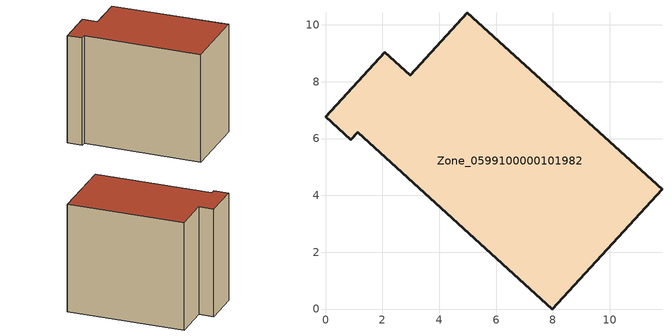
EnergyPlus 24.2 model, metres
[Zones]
Zone_0599100000101982
 floor ground (C_G): 0.88,5.95 0,6.76 2.09,9.04 2.98,8.23 4.98,10.42 11.84,4.21 7.97,0 1.14,6.23 z0
 wall outside (C_F): 4.98,10.42 2.98,8.23 2.09,9.04 0,6.76 0.88,5.95 1.14,6.23 7.97,0 11.84,4.21 4.98,10.42 z0:8.75
 roof outside (C_R): 0,6.76 0.88,5.95 1.14,6.23 7.97,0 11.84,4.21 4.98,10.42 2.98,8.23 2.09,9.04 z8.75
[BUILDING]
Pand.0599100000101982: North Axis=0; Terrain=City; Loads Convergence Tolerance Value=0.04; Temperature Convergence Tolerance Value=0.4; Solar Distribution=FullExterior; Maximum Number of Warmup Days=25; Minimum Number of Warmup Days=1
[Site:Location]
Rotterdam.The.Hague.AP_ZH_NLD Design_Conditions: Latitude=51.96; Longitude=4.45; Time Zone=1; Elevation=-4.5
[SITE:GROUNDTEMPERATURE:BUILDINGSURFACE]
18, 18, 18, 18, 18, 18, 18, 18, 18, 18, 18, 18
[MATERIAL] Thermal Absorptance=0.9; Solar Absorptance=0.7; Visible Absorptance=0.7
Name | Roughness | Thickness | Conductivity | Density | Specific Heat
G.TI.1975-1991 | MediumSmooth | 0.15 | 0.288461 | 540 | 1210
F.TI.1975-1991 | Rough | 0.3 | 0.230769 | 1920 | 840
R.TI.1975-1991 | MediumRough | 0.2 | 0.153846 | 1500 | 1000
[CONSTRUCTION]
C_G: G.TI.1975-1991
C_F: F.TI.1975-1991
C_R: R.TI.1975-1991
[ZONE]
Zone_0599100000101982: Type=1; Multiplier=1; Ceiling Height=Autocalculate; Volume=Autocalculate; Floor Area=autocalculate; Part of Total Floor Area=Yes
[ZONEINFILTRATION:DESIGNFLOWRATE]
Infil_Zone_0599100000101982: Zone or ZoneList or Space or SpaceList=Zone_0599100000101982; Schedule=AlwaysOn; Design Flow Rate Calculation Method=Flow/Area; Flow Rate per Floor Area=0.003; Constant Term Coefficient=1; Temperature Term Coefficient=0; Velocity Term Coefficient=0; Velocity Squared Term Coefficient=0
[HVACTEMPLATE:ZONE:IDEALLOADSAIRSYSTEM]
Zone_0599100000101982: Maximum Heating Supply Air Temperature=50; Minimum Cooling Supply Air Temperature=13; Maximum Heating Supply Air Humidity Ratio=0.0156; Minimum Cooling Supply Air Humidity Ratio=0.0077; Heating Limit=NoLimit; Cooling Limit=NoLimit; Dehumidification Control Type=ConstantSensibleHeatRatio; Cooling Sensible Heat Ratio=0.7; Dehumidification Setpoint=60; Humidification Control Type=None; Humidification Setpoint=30; Outdoor Air Method=None; Outdoor Air Flow Rate per Person=0.00944; Outdoor Air Flow Rate per Zone Floor Area=0; Outdoor Air Flow Rate per Zone=0; Demand Controlled Ventilation Type=None; Outdoor Air Economizer Type=NoEconomizer; Heat Recovery Type=None; Sensible Heat Recovery Effectiveness=0.7; Latent Heat Recovery Effectiveness=0.65
[ZONECONTROL:THERMOSTAT]
ThermostatControl_Zone_0599100000101982: Zone or ZoneList=Zone_0599100000101982; Control Type Schedule=DualSetpointControlType; Control 1=Thermostat_Zone_0599100000101982; Temperature Difference Between Cutout And Setpoint=0
[THERMOSTATSETPOINT:DUALSETPOINT]
Thermostat_Zone_0599100000101982: Heating Setpoint Temperature Schedule=HeatingSetpoint_Zone_0599100000101982; Cooling Setpoint Temperature Schedule=CoolingSetpoint_Zone_0599100000101982
[SCHEDULE:COMPACT]
HeatingSetpoint_Zone_0599100000101982: Through: 12/31, For: AllDays, Until: 24:00, 21
CoolingSetpoint_Zone_0599100000101982: Through: 12/31, For: AllDays, Until: 24:00, 24
DualSetpointControlType: Through: 12/31, For: AllDays, Until: 24:00, 4
AlwaysOn: Through: 12/31, For: AllDays, Until: 24:00, 1
